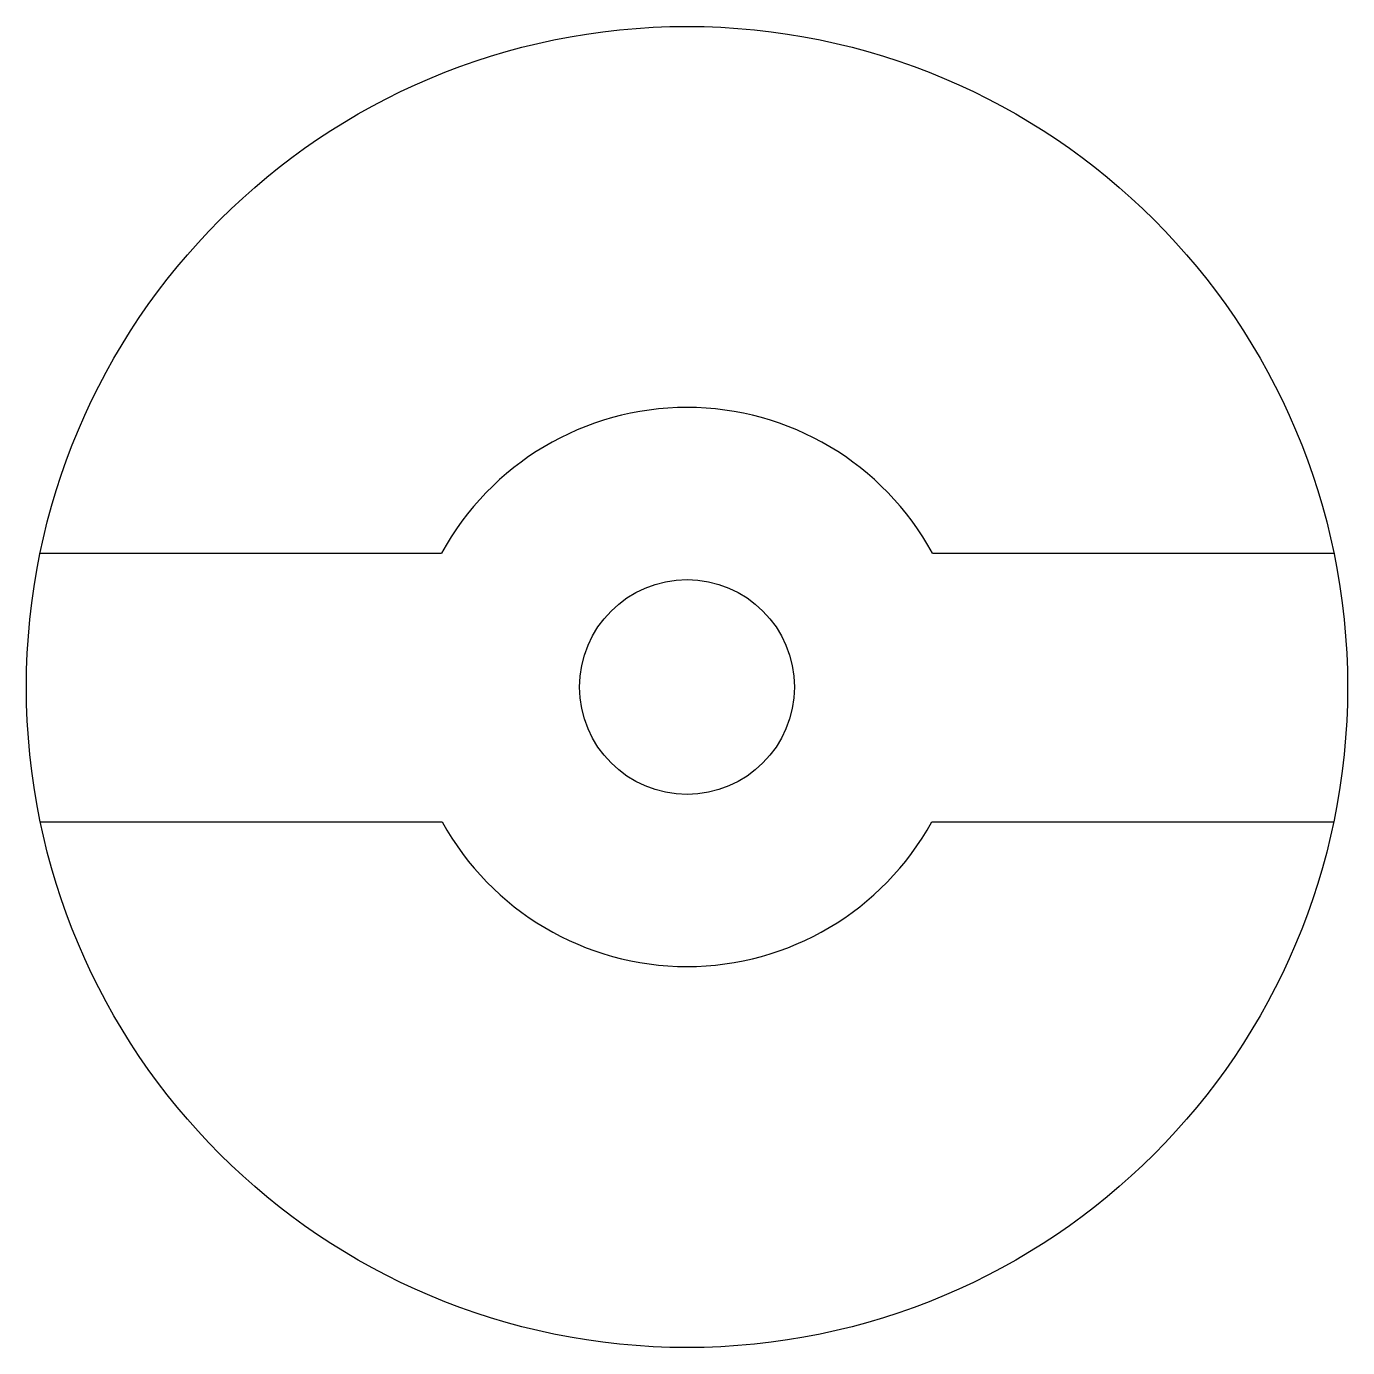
# Model space of a CAD drawing. Extents: x -0.3 to 0.3, y -0.3 to 0.3.
import ezdxf

# ---------------------------------------------------------------- set-up
doc = ezdxf.new("R2010")
doc.units = 0
doc.header["$MEASUREMENT"] = 0
doc.layers.add('1', color=5, linetype='CONTINUOUS')

# ---------------------------------------------------------------- blocks, each defined once
blk = doc.blocks.new('LOCK')
at = {"layer": '1', "color": 4}
for p, q in [((-0.09793124437328338, 0.02023539906941796), (-0.03716550572466915, 0.02023539906941796)), ((0.03716550572466915, 0.02023539906941796), (0.09793124437328515, 0.02023539906941796)), ((-0.09789601864911113, -0.0204051349576897), (-0.03707258634918098, -0.0204051349576897)), ((0.0370725863491792, -0.0204051349576897), (0.09789601864910935, -0.0204051349576897))]:
    blk.add_line(p, q, dxfattribs=at)
for radius in [0.09999999999999964, 0.01624919241897338]:
    blk.add_circle((0, 0), radius, dxfattribs=at)
for start, end in [(28.56684274943696, 151.433157250563), (208.8288412145237, 331.1711587854752)]:
    blk.add_arc((0, 0), 0.04231720916202519, start, end, dxfattribs=at)

msp = doc.modelspace()

# ---------------------------------------------------------------- block references
at = {"layer": '1', "xscale": 3, "yscale": 3, "zscale": 3}
msp.add_blockref('LOCK', (0, 0), dxfattribs=at)

doc.saveas('drawing.dxf')
